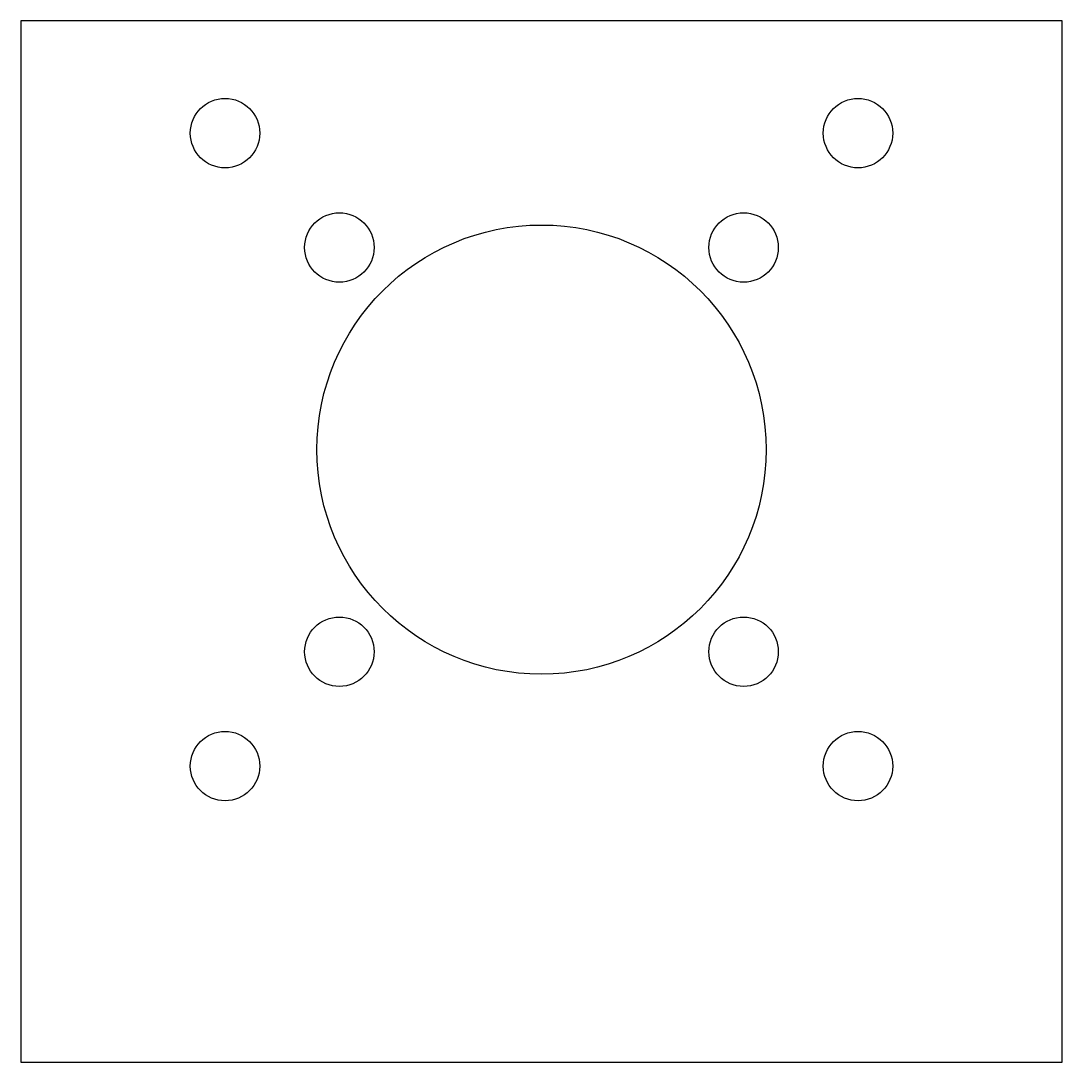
# Model space of a CAD drawing. Header units: millimetres. Extents: x 47 to 72.5, y 85.6 to 111.1.
import ezdxf

# ---------------------------------------------------------------- set-up
doc = ezdxf.new("R2010")
doc.units = ezdxf.units.MM
doc.header["$LTSCALE"] = 0.5

msp = doc.modelspace()

# ---------------------------------------------------------------- linework, layer by layer
at = {"color": 7, "linetype": 'Continuous', "lineweight": 25}
for p, q in [((46.957, 111.109), (46.957, 85.609)), ((72.457, 111.109), (46.957, 111.109)), ((72.457, 85.609), (72.457, 111.109)), ((46.957, 85.609), (72.457, 85.609))]:
    msp.add_line(p, q, dxfattribs=at)
for centre, radius in [((51.957, 108.359), 0.85), ((67.457, 108.359), 0.85), ((54.757, 105.559), 0.85), ((64.656, 105.559), 0.85), ((59.707, 100.609), 5.5), ((54.757, 95.66), 0.85), ((64.656, 95.66), 0.85), ((51.957, 92.859), 0.85), ((67.457, 92.859), 0.85)]:
    msp.add_circle(centre, radius, dxfattribs=at)

doc.saveas('drawing.dxf')
